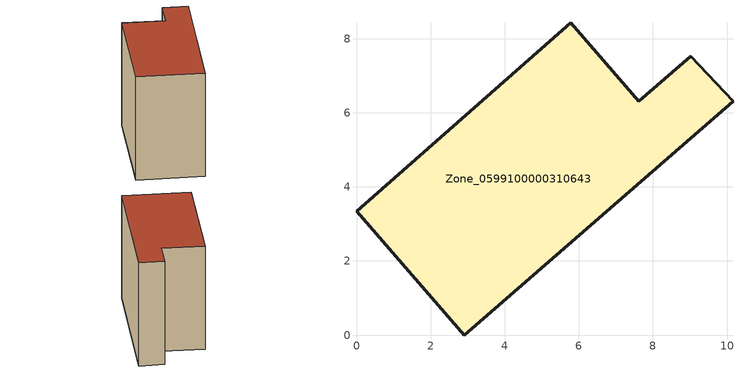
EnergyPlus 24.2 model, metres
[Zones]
Zone_0599100000310643
 floor ground (C_G): 2.91,0 0,3.35 5.78,8.43 7.62,6.31 9.02,7.53 10.16,6.3 z0
 wall outside (C_F): 0,3.35 2.91,0 10.16,6.3 9.02,7.53 7.62,6.31 5.78,8.43 0,3.35 z0:7.37
 roof outside (C_R): 5.78,8.43 0,3.35 2.91,0 10.16,6.3 9.02,7.53 7.62,6.31 z7.37
[BUILDING]
Pand.0599100000310643: North Axis=0; Terrain=City; Loads Convergence Tolerance Value=0.04; Temperature Convergence Tolerance Value=0.4; Solar Distribution=FullExterior; Maximum Number of Warmup Days=25; Minimum Number of Warmup Days=1
[Site:Location]
Rotterdam.The.Hague.AP_ZH_NLD Design_Conditions: Latitude=51.96; Longitude=4.45; Time Zone=1; Elevation=-4.5
[SITE:GROUNDTEMPERATURE:BUILDINGSURFACE]
18, 18, 18, 18, 18, 18, 18, 18, 18, 18, 18, 18
[MATERIAL] Thermal Absorptance=0.9; Solar Absorptance=0.7; Visible Absorptance=0.7
Name | Roughness | Thickness | Conductivity | Density | Specific Heat
G.TI.1946 | MediumSmooth | 0.15 | 1 | 540 | 1210
F.TI.1946 | Rough | 0.3 | 0.857143 | 1920 | 840
R.TI.1946 | MediumRough | 0.2 | 0.1 | 1500 | 1000
[CONSTRUCTION]
C_G: G.TI.1946
C_F: F.TI.1946
C_R: R.TI.1946
[ZONE]
Zone_0599100000310643: Type=1; Multiplier=1; Ceiling Height=Autocalculate; Volume=Autocalculate; Floor Area=autocalculate; Part of Total Floor Area=Yes
[ZONEINFILTRATION:DESIGNFLOWRATE]
Infil_Zone_0599100000310643: Zone or ZoneList or Space or SpaceList=Zone_0599100000310643; Schedule=AlwaysOn; Design Flow Rate Calculation Method=Flow/Area; Flow Rate per Floor Area=0.003; Constant Term Coefficient=1; Temperature Term Coefficient=0; Velocity Term Coefficient=0; Velocity Squared Term Coefficient=0
[HVACTEMPLATE:ZONE:IDEALLOADSAIRSYSTEM]
Zone_0599100000310643: Maximum Heating Supply Air Temperature=50; Minimum Cooling Supply Air Temperature=13; Maximum Heating Supply Air Humidity Ratio=0.0156; Minimum Cooling Supply Air Humidity Ratio=0.0077; Heating Limit=NoLimit; Cooling Limit=NoLimit; Dehumidification Control Type=ConstantSensibleHeatRatio; Cooling Sensible Heat Ratio=0.7; Dehumidification Setpoint=60; Humidification Control Type=None; Humidification Setpoint=30; Outdoor Air Method=None; Outdoor Air Flow Rate per Person=0.00944; Outdoor Air Flow Rate per Zone Floor Area=0; Outdoor Air Flow Rate per Zone=0; Demand Controlled Ventilation Type=None; Outdoor Air Economizer Type=NoEconomizer; Heat Recovery Type=None; Sensible Heat Recovery Effectiveness=0.7; Latent Heat Recovery Effectiveness=0.65
[ZONECONTROL:THERMOSTAT]
ThermostatControl_Zone_0599100000310643: Zone or ZoneList=Zone_0599100000310643; Control Type Schedule=DualSetpointControlType; Control 1=Thermostat_Zone_0599100000310643; Temperature Difference Between Cutout And Setpoint=0
[THERMOSTATSETPOINT:DUALSETPOINT]
Thermostat_Zone_0599100000310643: Heating Setpoint Temperature Schedule=HeatingSetpoint_Zone_0599100000310643; Cooling Setpoint Temperature Schedule=CoolingSetpoint_Zone_0599100000310643
[SCHEDULE:COMPACT]
HeatingSetpoint_Zone_0599100000310643: Through: 12/31, For: AllDays, Until: 24:00, 21
CoolingSetpoint_Zone_0599100000310643: Through: 12/31, For: AllDays, Until: 24:00, 24
DualSetpointControlType: Through: 12/31, For: AllDays, Until: 24:00, 4
AlwaysOn: Through: 12/31, For: AllDays, Until: 24:00, 1
